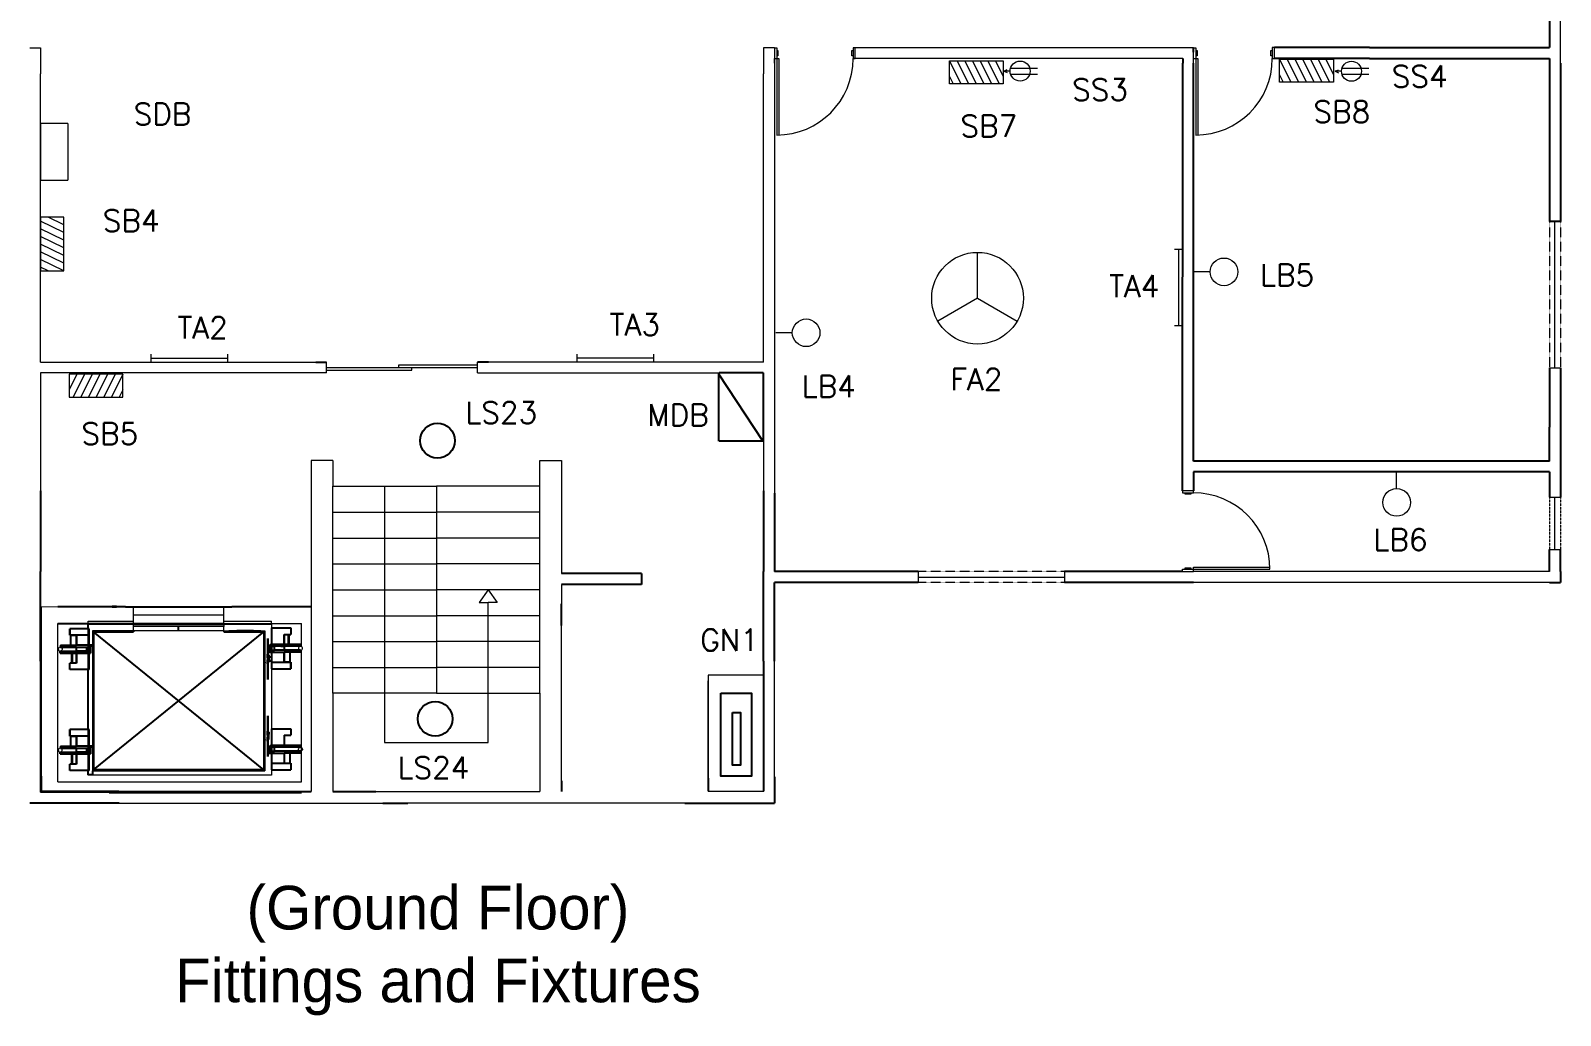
# Model space of a CAD drawing. Header units: millimetres. Extents: x 3577 to 14317, y 335 to 8167.
# Drawn here: x 7274 to 14317, y 335 to 4869 of the extents above; entities that cross this region are included whole.
import ezdxf

# ---------------------------------------------------------------- set-up
doc = ezdxf.new("R2010")
doc.units = ezdxf.units.MM
doc.linetypes.add('DASHED2', pattern=[0.375, 0.25, -0.125])
doc.linetypes.add('DASHEDX2', pattern=[1.5, 1, -0.5])
doc.layers.add('cut', color=6, linetype='Continuous', lineweight=18)
doc.layers.add('Edges', color=7, linetype='Continuous')
doc.layers.add('Legend', color=6, linetype='Continuous')
doc.styles.add('style1', font='txt.shx', dxfattribs={"height": 41})

# ---------------------------------------------------------------- blocks, each defined once
blk = doc.blocks.new('Otis elevator pl')
at = {"color": 7}
for p, q in [((149.94, 99.57), (36.94, 99.57)), ((51.44, 89.52), (42.53, 89.52)), ((42.53, 86.48), (42.53, 89.52)), ((42.94, 86.48), (42.53, 86.48)), ((42.94, 81.85), (42.94, 86.48)), ((45.56, 86.48), (42.94, 86.48)), ((45.56, 81.85), (45.56, 86.48)), ((51.44, 86.48), (45.56, 86.48)), ((51.44, 86.48), (51.44, 89.52)), ((51.44, 81.85), (51.44, 86.48)), ((55.07, 89.57), (54.57, 89.57)), ((55.07, 25.57), (55.07, 89.57)), ((55.07, 89.57), (134.07, 89.57)), ((134.07, 89.57), (134.07, 90.07)), ((134.07, 25.57), (134.07, 89.57)), ((134.57, 91.82), (136.57, 91.82)), ((134.57, 90.07), (134.57, 91.82)), ((136.07, 89.9), (136.57, 89.9)), ((136.07, 89.9), (136.07, 82.21)), ((136.07, 89.9), (136.07, 84.15)), ((136.57, 91.82), (136.57, 92.07)), ((136.57, 91.82), (136.57, 89.9)), ((136.57, 82.21), (136.57, 89.9)), ((136.57, 89.9), (144.98, 89.9)), ((141.95, 86.88), (144.98, 86.88)), ((141.95, 86.88), (141.95, 82.21)), ((141.95, 82.21), (141.95, 86.88)), ((141.95, 82.21), (141.95, 86.88)), ((143.81, 86.88), (143.81, 82.21)), ((143.81, 86.88), (143.81, 82.21)), ((144.22, 82.21), (144.22, 86.88)), ((144.22, 82.21), (144.22, 86.88)), ((144.98, 89.9), (144.98, 86.88)), ((38.06, 78.24), (38.06, 79.11)), ((38.06, 79.11), (50.16, 79.11)), ((38.06, 78.24), (45.56, 78.24)), ((38.06, 78.24), (38.31, 78.24)), ((38.11, 81.85), (38.11, 80.95)), ((38.11, 81.85), (42.94, 81.85)), ((38.11, 80.95), (50.16, 80.95)), ((38.31, 78.24), (39.06, 78.24)), ((39.06, 80.04), (38.97, 80.04)), ((39.06, 78.24), (40.25, 78.24)), ((40.25, 78.24), (41.81, 78.24)), ((42.94, 81.85), (45.56, 81.85)), ((51.44, 81.85), (45.56, 81.85)), ((45.56, 73.57), (45.56, 78.24)), ((45.56, 78.24), (51.44, 78.24)), ((50.16, 80.95), (50.16, 79.11)), ((51, 80.95), (50.16, 80.95)), ((50.16, 79.11), (51, 79.11)), ((51.44, 80.95), (51, 80.95)), ((51.44, 79.11), (51, 79.11)), ((51.57, 81.85), (51.44, 81.85)), ((51.44, 80.95), (51.44, 81.58)), ((51.44, 81.58), (51.57, 81.58)), ((51.44, 79.11), (51.44, 80.95)), ((51.57, 80.95), (51.44, 80.95)), ((51.44, 78.24), (51.44, 79.11)), ((51.44, 79.11), (51.57, 79.11)), ((51.57, 78.24), (51.44, 78.24)), ((51.44, 70.55), (51.44, 78.24)), ((53.02, 81.85), (51.57, 81.85)), ((51.57, 81.58), (51.84, 81.58)), ((51.84, 80.95), (51.57, 80.95)), ((51.57, 79.11), (51.84, 79.11)), ((51.84, 78.24), (51.57, 78.24)), ((51.84, 81.58), (51.84, 80.95)), ((51.84, 81.58), (52.06, 81.58)), ((51.84, 80.95), (51.84, 79.11)), ((52.06, 80.95), (51.84, 80.95)), ((51.84, 79.11), (52.06, 79.11)), ((51.84, 79.11), (51.84, 78.24)), ((52.06, 78.24), (51.84, 78.24)), ((52.06, 81.58), (52.06, 80.95)), ((53.02, 81.58), (52.06, 81.58)), ((52.06, 80.95), (52.06, 79.11)), ((52.06, 79.11), (52.06, 78.24)), ((53.02, 81.85), (53.02, 81.58)), ((53.13, 83.44), (53.13, 80.4)), ((53.13, 80.4), (53.13, 83.44)), ((53.13, 80.4), (53.13, 75.77)), ((53.13, 75.77), (53.13, 80.4)), ((134.5, 78.6), (134.5, 78.87)), ((134.57, 78.87), (134.5, 78.87)), ((134.5, 78.6), (134.57, 78.6)), ((135.45, 78.87), (134.57, 78.87)), ((134.57, 78.87), (134.57, 78.6)), ((134.57, 78.6), (136.07, 78.6)), ((135.45, 81.34), (135.45, 82.21)), ((135.45, 82.21), (135.67, 82.21)), ((135.45, 82.21), (135.67, 82.21)), ((135.67, 82.21), (135.45, 82.21)), ((135.67, 81.34), (135.45, 81.34)), ((135.45, 79.5), (135.45, 81.34)), ((135.45, 81.34), (135.67, 81.34)), ((135.45, 79.5), (135.67, 79.5)), ((135.45, 78.87), (135.45, 79.5)), ((135.67, 79.5), (135.45, 79.5)), ((135.67, 78.87), (135.45, 78.87)), ((135.45, 78.6), (135.67, 78.6)), ((135.67, 81.34), (135.67, 82.21)), ((135.67, 82.21), (136.07, 82.21)), ((136.07, 82.21), (135.67, 82.21)), ((135.67, 82.21), (136.07, 82.21)), ((135.67, 79.5), (135.67, 81.34)), ((136.07, 81.34), (135.67, 81.34)), ((135.67, 81.34), (136.07, 81.34)), ((135.67, 79.5), (136.07, 79.5)), ((135.67, 78.87), (135.67, 79.5)), ((136.07, 79.5), (135.67, 79.5)), ((136.07, 78.87), (135.67, 78.87)), ((135.67, 78.6), (136.07, 78.6)), ((136.07, 84.15), (136.07, 82.21)), ((136.07, 82.21), (136.07, 81.34)), ((136.07, 82.21), (136.57, 82.21)), ((136.57, 82.21), (136.07, 82.21)), ((136.07, 82.21), (136.07, 81.34)), ((136.07, 82.21), (136.07, 81.34)), ((136.07, 81.34), (136.07, 79.5)), ((136.07, 81.34), (136.51, 81.34)), ((136.07, 81.34), (136.51, 81.34)), ((136.07, 81.34), (136.07, 79.5)), ((136.07, 81.34), (136.07, 79.5)), ((136.07, 79.5), (136.07, 78.87)), ((136.07, 79.5), (136.51, 79.5)), ((136.07, 79.5), (136.07, 78.87)), ((136.51, 79.5), (136.07, 79.5)), ((136.07, 79.5), (136.07, 78.87)), ((136.07, 79.5), (136.07, 78.87)), ((136.07, 78.6), (136.07, 73.97)), ((136.07, 78.6), (136.57, 78.6)), ((136.07, 78.6), (136.07, 73.97)), ((136.51, 81.34), (136.57, 81.34)), ((136.51, 81.34), (136.57, 81.34)), ((136.51, 79.5), (136.51, 81.34)), ((136.51, 79.5), (136.57, 79.5)), ((136.57, 79.5), (136.51, 79.5)), ((136.57, 81.34), (136.57, 82.21)), ((141.95, 82.21), (136.57, 82.21)), ((136.64, 82.21), (136.57, 82.21)), ((136.57, 81.34), (136.57, 79.5)), ((137.35, 81.34), (136.57, 81.34)), ((136.57, 81.34), (137.35, 81.34)), ((137.35, 79.5), (136.57, 79.5)), ((136.57, 78.6), (136.57, 79.5)), ((137.35, 79.5), (136.57, 79.5)), ((136.57, 73.97), (136.57, 78.6)), ((136.57, 78.6), (141.95, 78.6)), ((138.2, 82.21), (136.64, 82.21)), ((137.35, 79.5), (137.35, 81.34)), ((149.46, 81.34), (137.35, 81.34)), ((137.35, 81.34), (138.7, 81.34)), ((149.4, 79.5), (137.35, 79.5)), ((138.7, 79.5), (137.35, 79.5)), ((140.01, 82.21), (138.2, 82.21)), ((138.7, 81.34), (140.27, 81.34)), ((140.27, 79.5), (138.7, 79.5)), ((141.95, 82.21), (140.01, 82.21)), ((141.95, 82.21), (140.01, 82.21)), ((140.27, 81.34), (141.95, 81.34)), ((140.27, 81.34), (141.95, 81.34)), ((141.95, 79.5), (140.27, 79.5)), ((141.95, 79.5), (140.27, 79.5)), ((149.46, 82.21), (141.95, 82.21)), ((143.89, 82.21), (141.95, 82.21)), ((143.89, 82.21), (141.95, 82.21)), ((141.95, 81.34), (141.95, 79.5)), ((141.95, 81.34), (141.95, 79.5)), ((141.95, 78.6), (141.95, 73.97)), ((144.57, 78.6), (141.95, 78.6)), ((141.95, 73.97), (141.95, 78.6)), ((141.95, 73.97), (141.95, 78.6)), ((145.7, 82.21), (143.89, 82.21)), ((145.7, 82.21), (143.89, 82.21)), ((144.57, 78.6), (144.57, 73.97)), ((149.4, 78.6), (144.57, 78.6)), ((147.26, 82.21), (145.7, 82.21)), ((147.26, 82.21), (145.7, 82.21)), ((148.45, 82.21), (147.26, 82.21)), ((148.45, 82.21), (147.26, 82.21)), ((149.2, 82.21), (148.45, 82.21)), ((149.2, 82.21), (148.45, 82.21)), ((149.46, 82.21), (149.2, 82.21)), ((149.46, 82.21), (149.2, 82.21)), ((149.4, 78.6), (149.4, 79.5)), ((149.46, 82.21), (149.46, 81.34)), ((45.56, 73.57), (42.53, 73.57)), ((42.53, 70.55), (42.53, 73.57)), ((53.13, 72.16), (52.57, 72.16)), ((52.7, 75.51), (52.89, 75.51)), ((52.7, 75.51), (52.7, 73.04)), ((53.13, 73.04), (52.7, 73.04)), ((52.7, 72.16), (52.7, 73.04)), ((52.7, 72.16), (52.89, 72.16)), ((53.13, 72.16), (52.7, 72.16)), ((52.89, 75.77), (53.13, 75.77)), ((53.13, 75.77), (52.89, 75.77)), ((52.89, 75.51), (53.13, 75.51)), ((53.13, 75.51), (52.89, 75.51)), ((52.89, 74.87), (53.13, 74.87)), ((52.89, 73.04), (53.13, 73.04)), ((53.13, 72.16), (52.89, 72.16)), ((52.89, 72.16), (53.13, 72.16)), ((53.13, 75.77), (53.13, 75.51)), ((53.13, 75.77), (53.54, 75.77)), ((53.54, 75.77), (53.13, 75.77)), ((53.13, 75.51), (53.13, 75.77)), ((53.13, 75.77), (53.13, 75.51)), ((53.13, 75.51), (53.13, 75.77)), ((53.54, 75.51), (53.13, 75.51)), ((53.13, 75.51), (53.54, 75.51)), ((53.13, 75.51), (53.13, 74.87)), ((53.13, 74.87), (53.13, 75.51)), ((53.13, 74.87), (53.13, 75.51)), ((53.13, 75.51), (53.13, 74.87)), ((53.13, 74.87), (53.13, 75.51)), ((53.13, 75.51), (53.13, 74.87)), ((53.13, 74.87), (53.54, 74.87)), ((53.54, 74.87), (53.13, 74.87)), ((53.13, 74.87), (53.13, 73.04)), ((53.13, 73.04), (53.13, 74.87)), ((53.13, 73.04), (53.13, 74.87)), ((53.13, 74.87), (53.13, 73.04)), ((53.13, 73.04), (53.54, 73.04)), ((53.13, 72.16), (53.13, 73.04)), ((53.13, 73.04), (53.13, 72.16)), ((53.13, 72.16), (53.13, 73.04)), ((53.13, 73.04), (53.13, 72.16)), ((53.54, 73.04), (53.13, 73.04)), ((53.13, 73.04), (53.13, 64.48)), ((53.13, 72.16), (53.13, 73.04)), ((53.54, 72.16), (53.13, 72.16)), ((53.13, 70.23), (53.13, 72.16)), ((53.13, 72.16), (53.54, 72.16)), ((53.54, 75.77), (53.76, 75.77)), ((53.76, 75.77), (53.54, 75.77)), ((53.76, 75.51), (53.54, 75.51)), ((53.54, 75.51), (53.76, 75.51)), ((53.76, 74.87), (53.54, 74.87)), ((53.54, 74.87), (53.76, 74.87)), ((53.76, 73.04), (53.54, 73.04)), ((53.54, 73.04), (53.76, 73.04)), ((53.54, 72.16), (53.76, 72.16)), ((53.76, 72.16), (53.54, 72.16)), ((54.57, 75.77), (54.57, 75.51)), ((54.57, 75.51), (54.57, 75.77)), ((136.07, 73.97), (136.07, 70.93)), ((136.07, 73.97), (136.57, 73.97)), ((136.07, 73.97), (136.07, 70.93)), ((136.57, 70.93), (136.57, 73.97)), ((136.57, 73.97), (141.95, 73.97)), ((141.95, 73.97), (144.57, 73.97)), ((144.98, 73.97), (141.95, 73.97)), ((144.98, 73.97), (141.95, 73.97)), ((144.22, 73.97), (143.89, 73.97)), ((144.22, 73.97), (143.89, 73.97)), ((144.49, 73.97), (144.22, 73.97)), ((144.49, 73.97), (144.22, 73.97)), ((144.57, 73.97), (144.49, 73.97)), ((144.57, 73.97), (144.49, 73.97)), ((144.57, 73.97), (144.98, 73.97)), ((144.98, 73.97), (144.98, 70.93)), ((144.98, 73.93), (144.98, 73.97)), ((144.98, 70.93), (144.98, 73.97)), ((144.98, 73.93), (144.98, 73.97)), ((144.98, 70.93), (144.98, 73.97)), ((144.98, 73.93), (144.98, 73.94)), ((144.98, 73.93), (144.98, 73.94)), ((51.44, 70.55), (42.53, 70.55)), ((53.13, 64.48), (53.13, 70.23)), ((136.07, 70.93), (136.57, 70.93)), ((136.57, 70.93), (136.57, 43.09)), ((136.57, 70.93), (144.98, 70.93)), ((51.44, 42.71), (42.53, 42.71)), ((42.53, 39.67), (42.53, 42.71)), ((42.53, 42.71), (42.53, 39.67)), ((51.44, 39.67), (51.44, 42.71)), ((53.13, 44.59), (53.13, 47.63)), ((53.13, 47.63), (53.13, 44.59)), ((53.13, 39.96), (53.13, 44.59)), ((53.13, 44.59), (53.13, 39.96)), ((136.07, 43.09), (136.57, 43.09)), ((136.07, 43.09), (136.07, 35.4)), ((136.07, 43.09), (136.07, 37.34)), ((136.57, 35.4), (136.57, 43.09)), ((136.57, 43.09), (144.98, 43.09)), ((144.98, 43.09), (144.98, 40.07)), ((42.53, 39.71), (42.53, 39.67)), ((42.53, 39.71), (42.53, 39.7)), ((42.94, 39.67), (42.53, 39.67)), ((42.53, 39.67), (45.56, 39.67)), ((42.94, 35.04), (42.94, 39.67)), ((45.56, 39.67), (42.94, 39.67)), ((42.94, 39.67), (43.03, 39.67)), ((43.03, 39.67), (43.29, 39.67)), ((43.29, 39.67), (43.62, 39.67)), ((45.56, 35.04), (45.56, 39.67)), ((51.44, 39.67), (45.56, 39.67)), ((45.56, 39.67), (45.56, 35.04)), ((51.44, 35.04), (51.44, 39.67)), ((51.86, 39.06), (52.7, 39.06)), ((52.7, 39.06), (51.86, 39.06)), ((52.7, 37.23), (51.86, 37.23)), ((53.13, 36.35), (52.57, 36.35)), ((52.57, 36.35), (53.13, 36.35)), ((53.13, 39.69), (52.7, 39.69)), ((52.7, 39.06), (52.7, 39.69)), ((52.7, 39.69), (53.13, 39.69)), ((52.7, 39.06), (52.7, 39.69)), ((52.7, 39.69), (52.89, 39.69)), ((52.89, 39.69), (52.7, 39.69)), ((52.7, 39.06), (53.13, 39.06)), ((53.13, 39.06), (52.7, 39.06)), ((52.7, 39.06), (52.7, 37.23)), ((52.7, 37.23), (52.7, 39.06)), ((52.89, 39.06), (52.7, 39.06)), ((52.7, 39.06), (52.89, 39.06)), ((52.7, 37.23), (52.7, 36.35)), ((52.7, 36.35), (52.7, 37.23)), ((52.89, 37.23), (52.7, 37.23)), ((52.7, 37.23), (53.13, 37.23)), ((52.7, 37.23), (52.89, 37.23)), ((53.13, 36.35), (52.7, 36.35)), ((52.7, 36.35), (52.89, 36.35)), ((52.89, 36.35), (52.7, 36.35)), ((52.7, 36.35), (53.13, 36.35)), ((52.89, 39.96), (53.13, 39.96)), ((52.89, 39.96), (53.13, 39.96)), ((53.13, 39.69), (52.89, 39.69)), ((52.89, 39.69), (53.13, 39.69)), ((52.89, 39.06), (53.13, 39.06)), ((53.13, 39.06), (52.89, 39.06)), ((53.13, 37.23), (52.89, 37.23)), ((52.89, 37.23), (53.13, 37.23)), ((52.89, 36.35), (53.13, 36.35)), ((53.13, 36.35), (52.89, 36.35)), ((53.13, 39.69), (53.13, 39.96)), ((53.13, 39.96), (53.13, 39.69)), ((53.54, 39.96), (53.13, 39.96)), ((53.13, 39.96), (53.54, 39.96)), ((53.13, 39.96), (53.13, 39.69)), ((53.13, 39.69), (53.13, 39.96)), ((53.13, 39.06), (53.13, 39.69)), ((53.13, 39.69), (53.13, 39.06)), ((53.13, 39.69), (53.13, 39.06)), ((53.13, 39.06), (53.13, 39.69)), ((53.13, 39.69), (53.13, 39.06)), ((53.13, 39.06), (53.13, 39.69)), ((53.13, 39.69), (53.54, 39.69)), ((53.54, 39.69), (53.13, 39.69)), ((53.13, 39.06), (53.13, 37.23)), ((53.13, 37.23), (53.13, 39.06)), ((53.13, 39.06), (53.54, 39.06)), ((53.13, 39.06), (53.13, 37.23)), ((53.13, 37.23), (53.13, 39.06)), ((53.54, 39.06), (53.13, 39.06)), ((53.13, 36.35), (53.13, 37.23)), ((53.13, 37.23), (53.13, 36.35)), ((53.13, 37.23), (53.13, 36.35)), ((53.13, 36.35), (53.13, 37.23)), ((53.54, 37.23), (53.13, 37.23)), ((53.13, 36.35), (53.13, 37.23)), ((53.13, 37.23), (53.13, 36.35)), ((53.13, 37.23), (53.54, 37.23)), ((53.13, 36.35), (53.54, 36.35)), ((53.13, 36.35), (53.13, 34.41)), ((53.13, 34.41), (53.13, 36.35)), ((53.54, 36.35), (53.13, 36.35)), ((53.54, 39.96), (53.76, 39.96)), ((53.76, 39.96), (53.54, 39.96)), ((53.76, 39.69), (53.54, 39.69)), ((53.54, 39.69), (53.76, 39.69)), ((53.54, 39.06), (53.76, 39.06)), ((53.76, 39.06), (53.54, 39.06)), ((53.76, 37.23), (53.54, 37.23)), ((53.54, 37.23), (53.76, 37.23)), ((53.76, 36.35), (53.54, 36.35)), ((53.54, 36.35), (53.76, 36.35)), ((54.57, 39.69), (54.57, 39.96)), ((54.57, 39.96), (54.57, 39.69)), ((136.07, 37.34), (136.07, 35.4)), ((141.95, 40.07), (144.98, 40.07)), ((141.95, 40.07), (141.95, 35.4)), ((141.95, 35.4), (141.95, 40.07)), ((143.81, 40.07), (143.81, 35.4)), ((144.22, 35.4), (144.22, 40.07)), ((38.06, 31.43), (38.06, 32.3)), ((38.06, 32.3), (50.16, 32.3)), ((38.06, 31.43), (45.56, 31.43)), ((38.06, 31.43), (38.31, 31.43)), ((38.11, 35.04), (38.11, 34.13)), ((38.11, 35.04), (42.94, 35.04)), ((38.11, 34.13), (50.16, 34.13)), ((38.31, 31.43), (39.06, 31.43)), ((39.06, 31.43), (40.25, 31.43)), ((40.25, 31.43), (41.81, 31.43)), ((41.81, 31.43), (43.62, 31.43)), ((42.94, 35.04), (45.56, 35.04)), ((43.29, 31.43), (43.29, 26.75)), ((43.62, 31.43), (45.56, 31.43)), ((43.71, 26.75), (43.71, 31.43)), ((51.44, 35.04), (45.56, 35.04)), ((45.56, 32.3), (45.56, 34.13)), ((45.56, 34.13), (47.24, 34.13)), ((47.24, 32.3), (45.56, 32.3)), ((45.56, 26.75), (45.56, 31.43)), ((45.56, 31.43), (51.44, 31.43)), ((45.56, 31.43), (47.51, 31.43)), ((45.56, 31.43), (45.56, 26.75)), ((50.16, 34.13), (50.16, 32.3)), ((51.44, 34.13), (50.16, 34.13)), ((51.44, 32.3), (50.16, 32.3)), ((51.57, 35.04), (51.44, 35.04)), ((51.44, 34.13), (51.44, 34.77)), ((51.44, 34.77), (51.57, 34.77)), ((51.44, 32.3), (51.44, 34.13)), ((51.57, 34.13), (51.44, 34.13)), ((51.44, 31.43), (51.44, 32.3)), ((51.44, 32.3), (51.57, 32.3)), ((51.57, 31.43), (51.44, 31.43)), ((51.44, 23.74), (51.44, 31.43)), ((53.02, 35.04), (51.57, 35.04)), ((51.57, 34.77), (51.84, 34.77)), ((51.84, 34.13), (51.57, 34.13)), ((51.57, 32.3), (51.84, 32.3)), ((51.84, 31.43), (51.57, 31.43)), ((51.84, 34.77), (51.84, 34.13)), ((51.84, 34.77), (52.06, 34.77)), ((51.84, 34.13), (51.84, 32.3)), ((52.06, 34.13), (51.84, 34.13)), ((51.84, 32.3), (52.06, 32.3)), ((51.84, 32.3), (51.84, 31.43)), ((52.06, 31.43), (51.84, 31.43)), ((52.06, 34.77), (52.06, 34.13)), ((53.02, 34.77), (52.06, 34.77)), ((52.06, 34.13), (52.06, 32.3)), ((52.06, 32.3), (52.06, 31.43)), ((53.02, 35.04), (53.02, 34.77)), ((53.13, 34.41), (53.13, 28.66)), ((53.13, 28.66), (53.13, 34.41)), ((134.5, 31.79), (134.5, 32.06)), ((134.57, 32.06), (134.5, 32.06)), ((134.5, 31.79), (134.57, 31.79)), ((135.45, 32.06), (134.57, 32.06)), ((134.57, 32.06), (134.57, 31.79)), ((134.57, 31.79), (136.07, 31.79)), ((135.45, 34.52), (135.45, 35.4)), ((135.45, 35.4), (135.67, 35.4)), ((135.67, 35.4), (135.45, 35.4)), ((135.45, 35.4), (135.67, 35.4)), ((135.67, 34.52), (135.45, 34.52)), ((135.45, 32.69), (135.45, 34.52)), ((135.45, 34.52), (135.67, 34.52)), ((135.45, 32.69), (135.67, 32.69)), ((135.45, 32.06), (135.45, 32.69)), ((135.67, 32.69), (135.45, 32.69)), ((135.67, 32.06), (135.45, 32.06)), ((135.45, 31.79), (135.67, 31.79)), ((135.67, 34.52), (135.67, 35.4)), ((135.67, 35.4), (136.07, 35.4)), ((135.67, 35.4), (136.07, 35.4)), ((136.07, 35.4), (135.67, 35.4)), ((135.67, 32.69), (135.67, 34.52)), ((136.07, 34.52), (135.67, 34.52)), ((135.67, 34.52), (136.07, 34.52)), ((135.67, 32.69), (136.07, 32.69)), ((135.67, 32.06), (135.67, 32.69)), ((136.07, 32.69), (135.67, 32.69)), ((136.07, 32.06), (135.67, 32.06)), ((135.67, 31.79), (136.07, 31.79)), ((136.07, 35.4), (136.07, 34.52)), ((136.07, 35.4), (136.57, 35.4)), ((136.07, 35.4), (136.07, 34.52)), ((136.07, 35.4), (136.07, 34.52)), ((136.07, 35.4), (136.07, 34.52)), ((136.57, 35.4), (136.07, 35.4)), ((136.07, 34.52), (136.07, 32.69)), ((136.07, 34.52), (136.51, 34.52)), ((136.07, 34.52), (136.51, 34.52)), ((136.07, 34.52), (136.07, 32.69)), ((136.07, 32.69), (136.07, 32.06)), ((136.07, 32.69), (136.51, 32.69)), ((136.51, 32.69), (136.07, 32.69)), ((136.07, 32.69), (136.07, 32.06)), ((136.07, 32.69), (136.07, 32.06)), ((136.07, 31.79), (136.07, 27.16)), ((136.07, 31.79), (136.57, 31.79)), ((136.07, 31.79), (136.07, 27.16)), ((136.51, 34.52), (136.57, 34.52)), ((136.51, 34.52), (136.51, 32.69)), ((136.51, 34.52), (136.57, 34.52)), ((136.51, 32.69), (136.57, 32.69)), ((136.57, 32.69), (136.51, 32.69)), ((141.95, 35.4), (136.57, 35.4)), ((136.57, 34.52), (136.57, 35.4)), ((136.64, 35.4), (136.57, 35.4)), ((136.57, 34.52), (136.57, 32.69)), ((137.35, 34.52), (136.57, 34.52)), ((136.57, 34.52), (137.35, 34.52)), ((137.35, 32.69), (136.57, 32.69)), ((136.57, 31.79), (136.57, 32.69)), ((137.35, 32.69), (136.57, 32.69)), ((136.57, 27.16), (136.57, 31.79)), ((136.57, 31.79), (141.95, 31.79)), ((138.2, 35.4), (136.64, 35.4)), ((137.35, 32.69), (137.35, 34.52)), ((149.46, 34.52), (137.35, 34.52)), ((137.35, 34.52), (138.7, 34.52)), ((149.4, 32.69), (137.35, 32.69)), ((138.7, 32.69), (137.35, 32.69)), ((140.01, 35.4), (138.2, 35.4)), ((138.7, 34.52), (140.27, 34.52)), ((140.27, 32.69), (138.7, 32.69)), ((141.95, 35.4), (140.01, 35.4)), ((140.27, 34.52), (141.95, 34.52)), ((141.95, 32.69), (140.27, 32.69)), ((149.46, 35.4), (141.95, 35.4)), ((143.89, 35.4), (141.95, 35.4)), ((141.95, 34.52), (141.95, 32.69)), ((141.95, 31.79), (141.95, 27.16)), ((144.57, 31.79), (141.95, 31.79)), ((141.95, 27.16), (141.95, 31.79)), ((145.7, 35.4), (143.89, 35.4)), ((144.57, 31.79), (144.57, 27.16)), ((149.4, 31.79), (144.57, 31.79)), ((147.26, 35.4), (145.7, 35.4)), ((147.26, 35.4), (145.7, 35.4)), ((148.45, 35.4), (147.26, 35.4)), ((148.45, 35.4), (147.26, 35.4)), ((149.2, 35.4), (148.45, 35.4)), ((149.2, 35.4), (148.45, 35.4)), ((148.45, 33.59), (148.54, 33.59)), ((148.45, 33.59), (148.54, 33.59)), ((149.46, 35.4), (149.2, 35.4)), ((149.46, 35.4), (149.2, 35.4)), ((149.4, 31.79), (149.4, 32.69)), ((149.46, 35.4), (149.46, 34.52)), ((45.56, 26.75), (42.53, 26.75)), ((42.53, 23.74), (42.53, 26.75)), ((51.44, 23.74), (42.53, 23.74)), ((54.57, 25.57), (55.07, 25.57)), ((58.26, 25.57), (55.07, 25.57)), ((56.47, 25.07), (56.47, 25.27)), ((73.57, 25.57), (58.26, 25.57)), ((58.26, 25.27), (58.26, 25.57)), ((59.78, 25.07), (67.53, 25.07)), ((71.22, 25.07), (71.22, 25.27)), ((73.57, 25.07), (73.57, 25.57)), ((115.57, 22.07), (73.57, 22.07)), ((115.44, 21.77), (73.57, 21.77)), ((94.57, 25.07), (94.57, 23.07)), ((115.57, 22.07), (115.44, 21.77)), ((115.57, 21.77), (115.44, 21.77)), ((134.07, 25.57), (115.57, 25.57)), ((115.57, 25.07), (115.57, 25.57)), ((136.57, 21.77), (115.57, 21.77)), ((134.07, 25.57), (134.07, 25.07)), ((136.07, 27.16), (136.07, 24.12)), ((136.07, 27.16), (136.57, 27.16)), ((136.07, 27.16), (136.07, 24.12)), ((136.07, 24.12), (136.57, 24.12)), ((136.57, 24.12), (136.57, 27.16)), ((136.57, 27.16), (141.95, 27.16)), ((136.57, 24.12), (136.57, 22.07)), ((136.57, 24.12), (144.98, 24.12)), ((150.57, 21.77), (136.57, 21.77)), ((141.95, 27.16), (144.57, 27.16)), ((144.98, 27.16), (141.95, 27.16)), ((144.22, 27.16), (143.89, 27.16)), ((144.49, 27.16), (144.22, 27.16)), ((144.57, 27.16), (144.49, 27.16)), ((144.57, 27.16), (144.98, 27.16)), ((144.98, 27.16), (144.98, 24.12)), ((144.98, 24.12), (144.98, 27.16)), ((144.98, 27.12), (144.98, 27.16)), ((144.98, 27.12), (144.98, 27.13)), ((33.07, 14.07), (33.07, 13.97)), ((33.07, 13.97), (69.87, 13.97)), ((69.87, 14.07), (119.15, 14.07)), ((69.87, 14.07), (73.57, 14.07)), ((73.57, 14.07), (115.44, 14.07)), ((115.44, 14.07), (119.15, 14.07)), ((119.15, 14.07), (119.15, 13.97)), ((119.15, 13.97), (122.12, 13.97)), ((122.12, 13.97), (122.12, 14.07)), ((122.12, 13.94), (122.12, 13.97)), ((122.12, 13.94), (123.43, 13.94)), ((123.43, 13.94), (123.43, 13.88)), ((125.31, 13.94), (123.43, 13.94)), ((123.43, 13.88), (125.31, 13.88)), ((125.31, 13.94), (125.31, 13.88)), ((125.31, 13.94), (126.62, 13.94)), ((126.62, 13.97), (126.62, 14.07)), ((126.62, 13.97), (150.57, 13.97)), ((126.62, 13.94), (126.62, 13.97)), ((150.57, 13.97), (150.57, 14.07))]:
    blk.add_line(p, q, dxfattribs=at)
at = {"layer": 'cut', "color": 7}
for p, q in [((33.07, 95.07), (33.07, 99.57)), ((33.07, 99.57), (37.57, 99.57)), ((37.57, 99.57), (149.94, 99.57)), ((149.94, 99.57), (158.27, 99.57)), ((158.27, 95.07), (158.27, 99.57)), ((33.07, 21.77), (33.07, 95.07)), ((149.94, 95.07), (37.57, 95.07)), ((37.57, 95.07), (37.57, 80.81)), ((150.57, 95.07), (149.94, 95.07)), ((150.57, 95.07), (150.57, 21.77)), ((158.27, 14.07), (158.27, 95.07)), ((51.57, 81.85), (51.57, 92.07)), ((51.57, 92.07), (136.57, 92.07)), ((54.57, 89.57), (54.57, 90.07)), ((134.07, 90.07), (54.57, 90.07)), ((54.57, 25.57), (54.57, 89.57)), ((134.57, 90.07), (134.07, 90.07)), ((134.57, 78.87), (134.57, 90.07)), ((37.14, 80.03), (37.17, 80.27)), ((37.14, 80.03), (37.17, 79.79)), ((37.26, 80.49), (37.17, 80.27)), ((37.17, 79.79), (37.26, 79.57)), ((37.41, 80.68), (37.26, 80.49)), ((37.26, 79.57), (37.41, 79.38)), ((37.57, 80.81), (37.41, 80.68)), ((37.41, 79.38), (37.57, 79.26)), ((37.6, 80.82), (37.57, 80.81)), ((37.57, 80.81), (37.57, 79.26)), ((37.57, 79.26), (37.6, 79.24)), ((37.57, 79.26), (37.57, 33.99)), ((37.82, 80.92), (37.6, 80.82)), ((37.6, 79.24), (37.82, 79.15)), ((38.06, 80.95), (37.82, 80.92)), ((37.82, 79.15), (38.06, 79.11)), ((38.06, 80.95), (38.29, 80.92)), ((38.29, 79.15), (38.06, 79.11)), ((38.29, 80.92), (38.51, 80.82)), ((38.51, 79.24), (38.29, 79.15)), ((38.51, 80.82), (38.7, 80.68)), ((38.7, 79.38), (38.51, 79.24)), ((38.7, 80.68), (38.85, 80.49)), ((38.85, 79.57), (38.7, 79.38)), ((38.85, 80.49), (38.94, 80.27)), ((38.94, 79.79), (38.85, 79.57)), ((38.94, 80.27), (38.97, 80.03)), ((38.97, 80.03), (38.94, 79.79)), ((51.57, 81.85), (51.57, 81.58)), ((51.57, 81.58), (51.57, 80.95)), ((51.57, 80.95), (51.57, 79.11)), ((51.57, 79.11), (51.57, 78.24)), ((51.57, 35.04), (51.57, 78.24)), ((134.57, 78.87), (134.57, 78.6)), ((134.57, 32.06), (134.57, 78.6)), ((148.57, 80.66), (148.54, 80.42)), ((148.54, 80.42), (148.57, 80.18)), ((148.66, 80.88), (148.57, 80.66)), ((148.57, 80.18), (148.66, 79.96)), ((148.81, 81.07), (148.66, 80.88)), ((148.66, 79.96), (148.81, 79.77)), ((149, 81.21), (148.81, 81.07)), ((148.81, 79.77), (149, 79.63)), ((149.22, 81.3), (149, 81.21)), ((149, 79.63), (149.22, 79.54)), ((149.46, 81.34), (149.22, 81.3)), ((149.22, 79.54), (149.46, 79.5)), ((149.69, 81.3), (149.46, 81.34)), ((149.46, 79.5), (149.69, 79.54)), ((149.91, 81.21), (149.69, 81.3)), ((149.69, 79.54), (149.91, 79.63)), ((150.1, 81.07), (149.91, 81.21)), ((149.91, 79.63), (150.1, 79.77)), ((150.25, 80.88), (150.1, 81.07)), ((150.1, 79.77), (150.25, 79.96)), ((150.34, 80.66), (150.25, 80.88)), ((150.25, 79.96), (150.34, 80.18)), ((150.37, 80.42), (150.34, 80.66)), ((150.34, 80.18), (150.37, 80.42)), ((37.17, 33.46), (37.14, 33.22)), ((37.14, 33.22), (37.17, 32.98)), ((37.26, 33.68), (37.17, 33.46)), ((37.17, 32.98), (37.26, 32.76)), ((37.41, 33.87), (37.26, 33.68)), ((37.26, 32.76), (37.41, 32.57)), ((37.57, 33.99), (37.41, 33.87)), ((37.41, 32.57), (37.57, 32.44)), ((37.6, 34.01), (37.57, 33.99)), ((37.57, 32.44), (37.6, 32.42)), ((37.57, 32.44), (37.57, 21.77)), ((37.82, 34.1), (37.6, 34.01)), ((37.6, 32.42), (37.82, 32.33)), ((38.06, 34.13), (37.82, 34.1)), ((37.82, 32.33), (38.06, 32.3)), ((38.29, 34.1), (38.06, 34.13)), ((38.06, 32.3), (38.29, 32.33)), ((38.51, 34.01), (38.29, 34.1)), ((38.29, 32.33), (38.51, 32.42)), ((38.7, 33.87), (38.51, 34.01)), ((38.51, 32.42), (38.7, 32.57)), ((38.85, 33.68), (38.7, 33.87)), ((38.7, 32.57), (38.85, 32.76)), ((38.94, 33.46), (38.85, 33.68)), ((38.85, 32.76), (38.94, 32.98)), ((38.97, 33.22), (38.94, 33.46)), ((38.94, 32.98), (38.97, 33.22)), ((51.57, 35.04), (51.57, 34.77)), ((51.57, 34.77), (51.57, 34.13)), ((51.57, 34.13), (51.57, 32.3)), ((51.57, 32.3), (51.57, 31.43)), ((51.57, 22.07), (51.57, 31.43)), ((134.57, 32.06), (134.57, 31.79)), ((134.57, 25.07), (134.57, 31.79)), ((148.54, 33.61), (148.57, 33.84)), ((148.57, 33.37), (148.54, 33.61)), ((148.57, 33.84), (148.66, 34.07)), ((148.66, 33.15), (148.57, 33.37)), ((148.66, 34.07), (148.81, 34.26)), ((148.81, 32.96), (148.66, 33.15)), ((148.81, 34.26), (149, 34.4)), ((149, 32.81), (148.81, 32.96)), ((149, 34.4), (149.22, 34.49)), ((149.22, 32.72), (149, 32.81)), ((149.22, 34.49), (149.46, 34.52)), ((149.46, 32.69), (149.22, 32.72)), ((149.69, 34.49), (149.46, 34.52)), ((149.46, 32.69), (149.69, 32.72)), ((149.91, 34.4), (149.69, 34.49)), ((149.69, 32.72), (149.91, 32.81)), ((150.1, 34.26), (149.91, 34.4)), ((149.91, 32.81), (150.1, 32.96)), ((150.25, 34.07), (150.1, 34.26)), ((150.1, 32.96), (150.25, 33.15)), ((150.34, 33.84), (150.25, 34.07)), ((150.25, 33.15), (150.34, 33.37)), ((150.37, 33.61), (150.34, 33.84)), ((150.37, 33.61), (150.34, 33.37)), ((33.07, 14.07), (33.07, 21.77)), ((51.57, 21.77), (37.57, 21.77)), ((73.57, 22.07), (51.57, 22.07)), ((51.57, 22.07), (51.57, 21.77)), ((51.57, 21.77), (51.57, 20.63)), ((73.57, 21.77), (51.57, 21.77)), ((54.57, 25.07), (54.57, 25.57)), ((56.47, 25.07), (54.57, 25.07)), ((58.26, 25.27), (56.47, 25.27)), ((56.47, 25.07), (71.22, 25.07)), ((71.22, 25.27), (58.26, 25.27)), ((73.57, 25.07), (71.22, 25.07)), ((73.57, 25.07), (94.57, 25.07)), ((73.57, 25.07), (73.57, 23.07)), ((73.57, 23.07), (94.57, 23.07)), ((73.57, 22.07), (73.57, 23.07)), ((73.57, 22.07), (73.57, 21.77)), ((73.57, 21.77), (73.57, 20.63)), ((94.57, 25.07), (115.57, 25.07)), ((94.57, 23.07), (115.57, 23.07)), ((115.44, 21.77), (115.44, 17.92)), ((115.57, 25.07), (134.07, 25.07)), ((115.57, 25.07), (115.57, 23.07)), ((115.57, 23.07), (115.57, 22.07)), ((136.57, 22.07), (115.57, 22.07)), ((115.57, 22.07), (115.57, 21.77)), ((115.57, 21.77), (115.57, 20.63)), ((134.07, 25.07), (134.57, 25.07)), ((136.57, 22.07), (136.57, 21.77)), ((136.57, 21.77), (136.57, 20.63)), ((73.57, 20.63), (51.57, 20.63)), ((73.57, 20.63), (73.57, 17.92)), ((73.57, 17.92), (73.57, 14.07)), ((73.57, 17.92), (115.44, 17.92)), ((115.44, 17.92), (115.44, 14.07)), ((136.57, 20.63), (115.57, 20.63)), ((33.07, 14.07), (69.87, 14.07)), ((69.87, 14.07), (69.87, 13.97)), ((69.87, 13.97), (73.57, 13.97)), ((73.57, 14.07), (73.57, 13.97)), ((115.44, 14.07), (115.44, 13.97)), ((119.15, 13.97), (115.44, 13.97)), ((119.15, 14.07), (122.12, 14.07)), ((122.12, 14.07), (126.62, 14.07)), ((126.62, 14.07), (150.57, 14.07)), ((150.57, 13.97), (158.27, 14.07))]:
    blk.add_line(p, q, dxfattribs=at)
blk = doc.blocks.new('lift')
at = {"layer": 'Edges'}
blk.add_blockref('Otis elevator pl', (-93.76, -99.57), dxfattribs=at)

msp = doc.modelspace()

# ---------------------------------------------------------------- linework, layer by layer
at = {"linetype": 'Continuous', "lineweight": 13}
for p, q in [((14316.7, 4719.7), (14316.7, 5006.1)), ((10698.5, 4790), (10708.6, 4790)), ((10698.5, 4790), (10698.5, 4739.8)), ((10708.6, 4790), (10708.6, 4777.5)), ((11060.3, 4790), (11060.3, 4739.8)), ((11070.4, 4790), (11060.3, 4790)), ((11070.4, 4739.8), (11070.4, 4790)), ((12628.2, 4790), (12638.3, 4790)), ((12638.3, 4790), (12638.3, 4777.5)), ((12989.9, 4790.6), (12989.9, 4740.3)), ((12999.9, 4790.6), (12989.9, 4790.6)), ((12999.9, 4740.3), (12999.9, 4790.6)), ((10698.5, 4739.8), (10718.6, 4739.8)), ((10708.6, 4777.5), (10708.6, 4764.9)), ((10708.6, 4777.5), (10714.6, 4777.5)), ((10708.6, 4764.9), (10708.6, 4752.3)), ((10708.6, 4752.3), (10708.6, 4739.8)), ((10714.6, 4752.3), (10708.6, 4752.3)), ((10708.6, 4739.8), (10708.6, 4388)), ((10714.6, 4777.5), (10714.6, 4752.3)), ((10718.6, 4739.8), (10718.6, 4388.2)), ((11054.3, 4752.3), (11054.3, 4777.5)), ((11054.3, 4777.5), (11060.3, 4777.5)), ((11060.3, 4752.3), (11054.3, 4752.3)), ((11060.3, 4739.8), (11070.4, 4739.8)), ((12628.2, 4739.8), (12648.3, 4739.8)), ((12638.3, 4777.5), (12638.3, 4764.9)), ((12638.3, 4777.5), (12644.3, 4777.5)), ((12638.3, 4764.9), (12638.3, 4752.3)), ((12638.3, 4752.3), (12638.3, 4739.8)), ((12644.3, 4752.3), (12638.3, 4752.3)), ((12638.3, 4739.8), (12638.3, 4388)), ((12644.3, 4777.5), (12644.3, 4752.3)), ((12648.3, 4739.8), (12648.3, 4388.2)), ((12983.9, 4752.9), (12983.9, 4778)), ((12983.9, 4778), (12989.9, 4778)), ((12989.9, 4752.9), (12983.9, 4752.9)), ((12989.9, 4740.3), (12999.9, 4740.3)), ((7320.2, 3342.7), (7320.2, 4669.4)), ((10648.3, 3342.7), (10648.3, 4669.4)), ((8636.8, 3292.5), (7320.2, 3292.5)), ((9331.6, 3292.5), (10648.3, 3292.5)), ((7320.2, 3222.1), (7320.2, 2749.8)), ((10648.3, 3222.1), (10648.3, 2749.8)), ((8665.3, 2890), (8566, 2890)), ((8566, 2890), (8566, 1365.9)), ((8665.3, 2890), (8665.3, 2770.8)), ((9618.4, 2770.8), (9618.4, 2890)), ((9618.4, 2890), (9717.7, 2890)), ((9717.7, 2890), (9717.7, 2770.8)), ((8903.6, 2770.8), (8903.6, 1591.8)), ((9717.7, 2770.8), (9717.7, 2368.9)), ((12627.5, 2750.7), (12577.3, 2750.7)), ((12577.3, 2750.7), (12577.3, 2740.6)), ((12627.5, 2740.6), (12627.5, 2750.7)), ((12577.3, 2740.6), (12627.5, 2740.6)), ((12589.8, 2734.6), (12589.8, 2740.6)), ((12614.9, 2734.6), (12589.8, 2734.6)), ((12614.9, 2740.6), (12614.9, 2734.6)), ((12589.8, 2388.9), (12589.8, 2394.9)), ((12589.8, 2394.9), (12614.9, 2394.9)), ((12614.9, 2394.9), (12614.9, 2388.9)), ((12627.5, 2398.9), (12979.1, 2398.9)), ((12627.5, 2378.8), (12627.5, 2398.9)), ((12577.3, 2378.8), (12577.3, 2388.9)), ((12577.3, 2388.9), (12589.8, 2388.9)), ((12577.3, 2378.8), (12627.5, 2378.8)), ((12589.8, 2388.9), (12602.4, 2388.9)), ((12602.4, 2388.9), (12614.9, 2388.9)), ((12614.9, 2388.9), (12627.5, 2388.9)), ((12627.5, 2388.9), (12979.3, 2388.9)), ((9380.2, 2294.3), (9339.2, 2235.9)), ((9380.2, 2294.3), (9421.1, 2235.9)), ((9717.7, 2319.2), (9717.7, 2229.7)), ((9339.2, 2235.9), (9380.2, 2235.9)), ((9380.2, 1591.8), (9380.2, 2235.9)), ((9421.1, 2235.9), (9380.2, 2235.9)), ((7320.2, 1955.8), (7320.2, 1965.8)), ((7322.8, 1951.8), (7322.8, 1961.8)), ((10393.3, 1867.1), (10393.3, 1875.6)), ((8665.3, 1817.7), (8665.3, 1365.9)), ((9618.4, 1817.7), (9618.4, 1365.9)), ((8903.6, 1591.8), (9380.2, 1591.8))]:
    msp.add_line(p, q, dxfattribs=at)
for p, q in [((14266.5, 4950.4), (14266.5, 4790.4)), ((12628.2, 4769.9), (12628.2, 4790)), ((13336.8, 4790.4), (13000, 4790.6)), ((13387.1, 4790.4), (13336.8, 4790.4)), ((13437.3, 4790.4), (13387.1, 4790.4)), ((13437.3, 4790.4), (14266.5, 4790.4)), ((12577.3, 2750.7), (12578, 4719.7)), ((12578, 4739.8), (12578, 4719.7)), ((12627.6, 2887.1), (12628.2, 4719.7)), ((13336.8, 4740.1), (12999.9, 4740.3)), ((13387.1, 4740.1), (13336.8, 4740.1)), ((13437.3, 4740.1), (13387.1, 4740.1)), ((13437.3, 4740.1), (14266.5, 4740.1)), ((14266.5, 4740.1), (14266.5, 3990.1)), ((14316.7, 4719.7), (14316.7, 3990.1)), ((14316.7, 3990.1), (14266.5, 3990.1)), ((8586.6, 3342.7), (8636.8, 3342.7)), ((9381.9, 3342.7), (9331.6, 3342.7)), ((14266.5, 3316.7), (14266.5, 3042.6)), ((14316.7, 3316.7), (14316.7, 3042.6)), ((14266.5, 2887.1), (14266.5, 3042.6)), ((14316.7, 3042.6), (14316.7, 2720.5)), ((12627.6, 2836.8), (12627.5, 2750.7)), ((14266.5, 2887.1), (12627.6, 2887.1)), ((14266.5, 2836.8), (12627.6, 2836.8)), ((12627.6, 2836.8), (12627.6, 2836.8)), ((14266.5, 2836.8), (14266.5, 2720.5)), ((7320.2, 2749.8), (7320.2, 2377.9)), ((10648.3, 2749.8), (10648.3, 2377.9)), ((10698.5, 2739.7), (10698.5, 2377.9)), ((14266.5, 2377.9), (14266.5, 2479.3)), ((14316.7, 2377.9), (14316.7, 2479.3)), ((7320.2, 2327.6), (7320.2, 2377.9)), ((7320.2, 1965.8), (7320.2, 2327.6)), ((10086.9, 2368.9), (9717.7, 2368.9)), ((10086.9, 2368.9), (10086.9, 2319.2)), ((10648.3, 2327.6), (10648.3, 2377.9)), ((10648.3, 1965.8), (10648.3, 2327.6)), ((11360.2, 2377.9), (10698.5, 2377.9)), ((10698.5, 1965.8), (10698.5, 2327.6)), ((10718.3, 2327.6), (10698.5, 2327.6)), ((11360.2, 2327.6), (10718.3, 2327.6)), ((12039.7, 2377.9), (12033.6, 2377.9)), ((12578, 2327.6), (12033.6, 2327.6)), ((12578, 2377.9), (12039.7, 2377.9)), ((12578, 2377.9), (12577.3, 2378.8)), ((12578, 2377.9), (12578, 2377.9)), ((12628.2, 2327.6), (12578, 2327.6)), ((12628.2, 2377.9), (12627.5, 2378.8)), ((14266.5, 2327.6), (14316.6, 2327.6)), ((14316.7, 2377.9), (14316.6, 2327.6)), ((10086.9, 2319.2), (9717.7, 2319.2)), ((9717.7, 2130.4), (9717.7, 2229.7)), ((8347.4, 1465.4), (7563.1, 2100.9)), ((7563.1, 1465.4), (8347.4, 2100.9)), ((10648.3, 1965.8), (10648.3, 1366.9)), ((7320.2, 1433.1), (7320.2, 1362.8)), ((7322.8, 1435.5), (7322.8, 1366)), ((9717.7, 1415.5), (9717.7, 1365.9)), ((10393.3, 1426.5), (10393.3, 1367.2)), ((10698.5, 1433.1), (10698.5, 1362.8)), ((7682, 1362.8), (7320.2, 1362.8)), ((7680.2, 1366), (7322.8, 1366)), ((7635.2, 1361.4), (8521, 1361.4)), ((7680.2, 1366), (8566, 1366)), ((7682, 1362.8), (8397.6, 1362.8)), ((8665.3, 1366), (8862.7, 1366)), ((10698.5, 1362.8), (10698.5, 1312.5)), ((7320.2, 1312.5), (7270, 1312.5)), ((7635.2, 1311.8), (7277.8, 1311.8)), ((7682, 1312.5), (7320.2, 1312.5)), ((8896.2, 1311.8), (8983.5, 1311.8)), ((8958.5, 1312.5), (9010, 1312.5)), ((10286.4, 1312.5), (10648.3, 1312.5)), ((10648.3, 1312.5), (10698.5, 1312.5))]:
    msp.add_line(p, q)
at = {"lineweight": 13}
for p, q in [((7270, 4790), (7320.2, 4790)), ((7320.2, 4790), (7320.2, 4719.7)), ((10698.5, 4790), (10648.3, 4790)), ((10648.3, 4790), (10648.3, 4719.7)), ((10698.5, 4790), (10698.5, 2739.7)), ((12578, 4790), (11060.3, 4790)), ((12628.2, 4790), (12578, 4790)), ((7320.2, 4719.7), (7320.2, 4669.4)), ((10648.3, 4719.7), (10648.3, 4669.4)), ((10698.5, 4719.7), (10698.5, 4739.8)), ((12578, 4739.8), (11060.3, 4739.8)), ((11060.3, 4739.8), (11060.3, 4739.8)), ((12628.2, 4719.7), (12628.2, 4769.9)), ((12989.9, 4740.3), (12989.9, 4740.3)), ((14291.6, 3316.7), (14291.6, 3990.1)), ((7320.2, 3342.7), (8586.6, 3342.7)), ((8636.8, 3330.2), (8636.8, 3342.7)), ((8636.8, 3317.6), (8636.8, 3330.2)), ((8636.8, 3305.1), (8636.8, 3317.6)), ((8636.8, 3317.6), (9331.6, 3317.6)), ((8968.5, 3330.2), (9331.6, 3330.2)), ((8968.5, 3317.6), (8968.5, 3330.2)), ((9028.8, 3305.1), (9028.8, 3317.6)), ((9331.6, 3330.2), (9331.6, 3342.7)), ((9331.6, 3317.6), (9331.6, 3330.2)), ((9331.6, 3305.1), (9331.6, 3317.6)), ((10648.3, 3342.7), (9381.9, 3342.7)), ((14266.5, 3316.7), (14316.7, 3316.7)), ((7320.2, 3292.5), (7320.2, 3222.1)), ((8636.8, 3292.5), (8636.8, 3305.1)), ((8636.8, 3305.1), (9028.8, 3305.1)), ((9331.6, 3292.5), (9331.6, 3305.1)), ((10648.3, 3292.5), (10648.3, 3222.1)), ((8665.3, 2651.7), (8665.3, 2770.8)), ((8665.3, 2770.8), (9141.9, 2770.8)), ((9618.4, 2770.8), (9141.9, 2770.8)), ((9141.9, 2770.8), (9141.9, 1817.7)), ((9141.9, 2770.8), (9141.9, 1817.7)), ((9618.4, 2651.7), (9618.4, 2770.8)), ((14266.5, 2720.5), (14316.7, 2720.5)), ((14291.6, 2479.3), (14291.6, 2720.5)), ((8665.3, 2532.5), (8665.3, 2651.7)), ((8665.3, 2651.7), (9141.9, 2651.7)), ((9618.4, 2651.7), (9141.9, 2651.7)), ((9618.4, 2532.5), (9618.4, 2651.7)), ((8665.3, 2413.4), (8665.3, 2532.5)), ((8665.3, 2532.5), (9141.9, 2532.5)), ((9618.4, 2532.5), (9141.9, 2532.5)), ((9618.4, 2413.4), (9618.4, 2532.5)), ((14266.5, 2479.3), (14316.7, 2479.3)), ((8665.3, 2294.3), (8665.3, 2413.4)), ((8665.3, 2413.4), (9141.9, 2413.4)), ((9618.4, 2413.4), (9141.9, 2413.4)), ((9618.4, 2294.3), (9618.4, 2413.4)), ((11360.2, 2377.9), (11360.2, 2327.6)), ((11360.2, 2352.8), (12033.6, 2352.8)), ((12033.6, 2377.9), (12033.6, 2327.6)), ((14266.5, 2377.9), (12628.2, 2377.9)), ((14266.5, 2327.6), (12628.2, 2327.6)), ((8665.3, 2175.1), (8665.3, 2294.3)), ((8665.3, 2294.3), (9141.9, 2294.3)), ((9618.4, 2294.3), (9141.9, 2294.3)), ((9618.4, 2175.1), (9618.4, 2294.3)), ((8665.3, 2056), (8665.3, 2175.1)), ((8665.3, 2175.1), (9141.9, 2175.1)), ((9618.4, 2175.1), (9141.9, 2175.1)), ((9618.4, 2056), (9618.4, 2175.1)), ((9717.7, 1415.5), (9717.7, 2130.4)), ((8665.3, 1936.8), (8665.3, 2056)), ((8665.3, 2056), (9141.9, 2056)), ((9618.4, 2056), (9141.9, 2056)), ((9618.4, 1936.8), (9618.4, 2056)), ((7320.2, 1433.1), (7320.2, 1965.8)), ((7322.8, 1435.5), (7322.8, 1961.8)), ((8665.3, 1817.7), (8665.3, 1936.8)), ((8665.3, 1936.8), (9141.9, 1936.8)), ((9618.4, 1936.8), (9141.9, 1936.8)), ((9618.4, 1817.7), (9618.4, 1936.8)), ((10698.5, 1433.1), (10698.5, 1965.8)), ((10393.3, 1426.5), (10393.3, 1875.6)), ((9141.9, 1817.7), (8665.3, 1817.7)), ((9141.9, 1817.7), (9618.4, 1817.7)), ((8665.3, 1365.9), (9419.9, 1365.9)), ((9419.9, 1365.9), (9618.4, 1365.9)), ((7635.2, 1311.8), (8896.2, 1311.8)), ((7682, 1312.5), (8958.5, 1312.5)), ((10286.4, 1312.5), (9010, 1312.5))]:
    msp.add_line(p, q, dxfattribs=at)
at = {"color": 5, "lineweight": 13}
for p, q in [((11503.7, 4729.7), (11539, 4729.7)), ((11503.7, 4623.5), (11503.7, 4729.7)), ((11503.7, 4729.7), (11556, 4623.5)), ((11539, 4729.7), (11574.4, 4729.7)), ((11539, 4729.7), (11591.4, 4623.5)), ((11574.4, 4729.7), (11609.8, 4729.7)), ((11574.4, 4729.7), (11626.8, 4623.5)), ((11609.8, 4729.7), (11645.2, 4729.7)), ((11609.8, 4729.7), (11662.2, 4623.5)), ((11645.2, 4729.7), (11680.6, 4729.7)), ((11645.2, 4729.7), (11697.6, 4623.5)), ((11680.6, 4729.7), (11716, 4729.7)), ((11680.6, 4729.7), (11732.9, 4623.5)), ((11716, 4729.7), (11751.4, 4729.7)), ((11716, 4729.7), (11751.4, 4657.9)), ((11751.4, 4729.7), (11751.4, 4623.5)), ((13023.9, 4737.6), (13059.3, 4737.6)), ((13023.9, 4631.4), (13023.9, 4737.6)), ((13023.9, 4737.6), (13076.3, 4631.4)), ((13059.3, 4737.6), (13094.7, 4737.6)), ((13059.3, 4737.6), (13111.7, 4631.4)), ((13094.7, 4737.6), (13130.1, 4737.6)), ((13094.7, 4737.6), (13147.1, 4631.4)), ((13130.1, 4737.6), (13165.5, 4737.6)), ((13130.1, 4737.6), (13182.5, 4631.4)), ((13165.5, 4737.6), (13200.9, 4737.6)), ((13165.5, 4737.6), (13217.8, 4631.4)), ((13200.9, 4737.6), (13236.3, 4737.6)), ((13200.9, 4737.6), (13253.2, 4631.4)), ((13236.3, 4737.6), (13271.7, 4737.6)), ((13236.3, 4737.6), (13271.7, 4665.8)), ((13271.7, 4737.6), (13271.7, 4631.4)), ((11503.7, 4657.9), (11520.6, 4623.5)), ((11754.6, 4682.7), (11769.6, 4690)), ((11783.4, 4682.7), (11754.6, 4682.7)), ((11754.6, 4682.7), (11769.6, 4675.4)), ((11785.5, 4696.5), (11910, 4696.5)), ((11785.5, 4668.9), (11910, 4668.9)), ((13023.9, 4665.8), (13040.9, 4631.4)), ((13280, 4681.6), (13295, 4688.9)), ((13308.8, 4681.6), (13280, 4681.6)), ((13280, 4681.6), (13295, 4674.4)), ((13310.9, 4695.5), (13435.4, 4695.5)), ((13310.9, 4667.8), (13435.4, 4667.8)), ((11751.4, 4623.5), (11503.7, 4623.5)), ((13271.7, 4631.4), (13023.9, 4631.4)), ((7445.1, 4441), (7320.2, 4441)), ((7320.2, 4441), (7320.2, 4180)), ((7445.1, 4441), (7445.1, 4180)), ((7320.2, 4180), (7445.1, 4180)), ((7426.4, 4009.9), (7320.2, 4009.9)), ((7320.2, 4009.9), (7320.2, 3762.2)), ((7426.4, 3939.1), (7320.2, 3991.5)), ((7426.4, 3903.8), (7320.2, 3956.1)), ((7426.4, 3974.5), (7354.6, 4009.9)), ((7426.4, 3974.5), (7426.4, 4009.9)), ((7426.4, 3939.1), (7426.4, 3974.5)), ((7426.4, 3868.4), (7320.2, 3920.7)), ((7426.4, 3833), (7320.2, 3885.3)), ((7426.4, 3903.8), (7426.4, 3939.1)), ((7426.4, 3868.4), (7426.4, 3903.8)), ((7426.4, 3797.6), (7320.2, 3849.9)), ((7426.4, 3762.2), (7320.2, 3814.6)), ((7426.4, 3833), (7426.4, 3868.4)), ((7426.4, 3797.6), (7426.4, 3833)), ((11633.2, 3636.7), (11633.2, 3847.8)), ((12540.5, 3862.8), (12558.9, 3862.8)), ((12558.9, 3862.8), (12558.9, 3510.4)), ((12558.9, 3862.8), (12577.3, 3862.8)), ((7354.6, 3762.2), (7320.2, 3779.2)), ((7320.2, 3762.2), (7426.4, 3762.2)), ((7426.4, 3762.2), (7426.4, 3797.6)), ((12704.4, 3758.2), (12627.9, 3758.2)), ((11633.2, 3636.7), (11450.4, 3531.2)), ((11633.2, 3636.7), (11815.9, 3531.2)), ((10780.6, 3477.5), (10704.1, 3477.5)), ((12540.5, 3510.4), (12558.9, 3510.4)), ((12558.9, 3510.4), (12577.3, 3510.4)), ((7827.3, 3379.5), (7827.3, 3361.1)), ((7827.3, 3361.1), (8179.7, 3361.1)), ((7827.3, 3361.1), (7827.3, 3342.7)), ((8179.7, 3379.5), (8179.7, 3361.1)), ((8179.7, 3361.1), (8179.7, 3342.7)), ((9788.8, 3379.5), (9788.8, 3361.1)), ((10141.2, 3361.1), (9788.8, 3361.1)), ((9788.8, 3361.1), (9788.8, 3342.7)), ((10141.2, 3379.5), (10141.2, 3361.1)), ((10141.2, 3361.1), (10141.2, 3342.7)), ((7486.3, 3287.2), (7450.9, 3287.2)), ((7450.9, 3287.2), (7450.9, 3181.1)), ((7486.3, 3287.2), (7450.9, 3215.5)), ((7521.7, 3287.2), (7469.3, 3181.1)), ((7521.7, 3287.2), (7486.3, 3287.2)), ((7557.1, 3287.2), (7504.7, 3181.1)), ((7557.1, 3287.2), (7521.7, 3287.2)), ((7592.4, 3287.2), (7540.1, 3181.1)), ((7592.4, 3287.2), (7557.1, 3287.2)), ((7627.8, 3287.2), (7575.5, 3181.1)), ((7627.8, 3287.2), (7592.4, 3287.2)), ((7663.2, 3287.2), (7610.9, 3181.1)), ((7663.2, 3287.2), (7627.8, 3287.2)), ((7698.6, 3287.2), (7646.3, 3181.1)), ((7698.6, 3287.2), (7663.2, 3287.2)), ((7698.6, 3181.1), (7698.6, 3287.2)), ((7450.9, 3181.1), (7698.6, 3181.1)), ((7698.6, 3215.5), (7681.6, 3181.1)), ((13562.9, 2760.3), (13562.9, 2836.8)), ((10649, 1901.5), (10393.3, 1901.5)), ((10393.3, 1901.5), (10393.3, 1367.2)), ((10649, 1901.5), (10649, 1367.2)), ((10393.3, 1367.2), (10649, 1367.2))]:
    msp.add_line(p, q, dxfattribs=at)
at = {"linetype": 'DASHEDX2', "lineweight": 13}
for p, q in [((14266.5, 3990.1), (14266.5, 3316.7)), ((14316.7, 3990.1), (14316.7, 3316.7)), ((12033.6, 2377.9), (11360.2, 2377.9)), ((12033.6, 2327.6), (11360.2, 2327.6))]:
    msp.add_line(p, q, dxfattribs=at)
at = {"linetype": 'DASHED2', "lineweight": 13}
for p, q in [((14266.5, 2720.5), (14266.5, 2479.3)), ((14316.7, 2720.5), (14316.7, 2479.3))]:
    msp.add_line(p, q, dxfattribs=at)
at = {"color": 5}
for points in [[(10450.8, 1818.2), (10592.1, 1818.2), (10592.1, 1436.9), (10450.8, 1436.9)], [(10505.4, 1729.1), (10542.5, 1729.1), (10542.5, 1486.4), (10505.4, 1486.4)]]:
    msp.add_lwpolyline(points, close=True, dxfattribs=at)
at = {"color": 5, "lineweight": 13}
for centre, radius in [((11829.5, 4682.7), 46.1), ((13354.9, 4681.6), 46.1), ((11633.2, 3636.7), 211), ((12768.1, 3758.2), 63.7), ((10844.3, 3477.5), 63.7), ((13562.9, 2696.6), 63.7)]:
    msp.add_circle(centre, radius, dxfattribs=at)
at = {"color": 5}
for centre in [(9147.1, 2980.9), (9136.7, 1700.2)]:
    msp.add_circle(centre, 80, dxfattribs=at)
at = {"linetype": 'Continuous', "lineweight": 13}
for centre, start, end in [((10708.6, 4739.8), 270, 0), ((12638.3, 4739.8), 270, 0), ((12627.5, 2388.9), 0, 90)]:
    msp.add_arc(centre, 351.8, start, end, dxfattribs=at)
at = {"layer": 'Edges', "color": 5}
msp.add_line((10444.1, 2980.3), (10647.7, 2980.3), dxfattribs=at)
at = {"layer": 'Legend', "color": 5}
for p, q in [((10441.1, 3290.7), (10441.1, 2978.2)), ((10441.4, 3289.2), (10645.1, 2978.9)), ((10647.1, 3292.5), (10443.4, 3292.5)), ((10648.3, 2982.2), (10648.3, 3292.4))]:
    msp.add_line(p, q, dxfattribs=at)

# ---------------------------------------------------------------- block references
at = {"xscale": 9.928938853390719, "yscale": 9.928938853396176, "zscale": 99.28938853397305, "rotation": 180}
msp.add_blockref('lift', (7963.4, 1366.1), dxfattribs=at)

# ---------------------------------------------------------------- texts
at = {"linetype": 'Continuous', "lineweight": 13, "insert": (9149.2, 1936.7), "char_height": 251.266, "width": 4669.192, "attachment_point": 2}
msp.add_mtext('{\\fAgency FB|b0|i0|c0|p34;\\H2.4x; \\P\\H0.3333x;(Ground Floor)\\PFittings and Fixtures}', dxfattribs=at)
at = {"layer": 'Legend', "char_height": 100, "width": 307.012, "attachment_point": 1, "style": 'style1'}
for s, insert in [('{\\C7;SS4}', (13540.2, 4708.5)), ('{\\C7;SS3}', (12068.8, 4647.2)), ('{\\C7;SDB}', (7748.6, 4534.3)), ('{\\C7;SB8}', (13179.8, 4545.1)), ('{\\C7;SB7}', (11554.6, 4479.7)), ('{\\C7;SB4}', (7606.2, 4043.9)), ('{\\C7;TA4}', (12239.2, 3742.3)), ('{\\C7;LB5}', (12934.6, 3794.2)), ('{\\C7;TA2}', (7950.1, 3550.8)), ('{\\C7;TA3}', (9939.9, 3565.6)), ('{\\C7;FA2}', (11508, 3313.2)), ('{\\C7;LB4}', (10824.5, 3280.6)), ('{\\C7;LS23}', (9276.1, 3160.4)), ('{\\C7;MDB}', (10113.3, 3149.1)), ('{\\C7;SB5}', (7508, 3063.3)), ('{\\C7;LB6}', (13456.4, 2575.4)), ('{\\C7;GN1}', (10356.8, 2113.5)), ('{\\C7;LS24}', (8963.8, 1525.5))]:
    msp.add_mtext(s, dxfattribs=dict(at, insert=insert))

doc.saveas('drawing.dxf')
